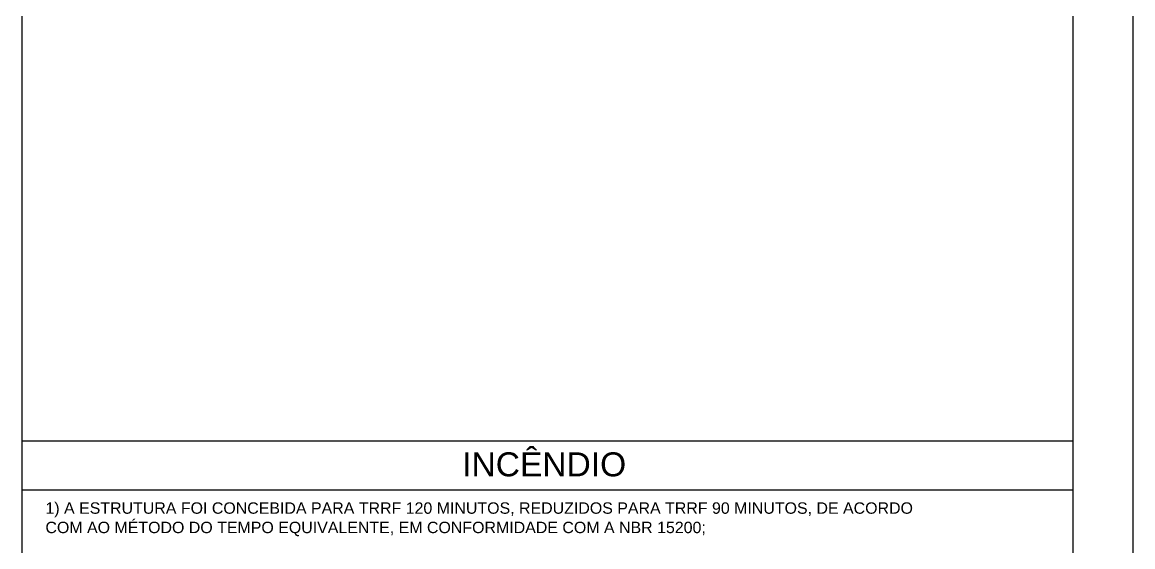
# Model space of a CAD drawing. Extents: x 0 to 119, y 0 to 84.
# Drawn here: x 100.4 to 118.9, y 42.18 to 50.92 of the extents above; entities that cross this region are included whole.
import ezdxf

# ---------------------------------------------------------------- set-up
doc = ezdxf.new("R2010")
doc.units = 0
doc.header["$MEASUREMENT"] = 0
for name, color, linetype in [('3', 7, 'CONTINUOUS'), ('40', 7, 'CONTINUOUS'), ('7', 232, 'CONTINUOUS')]:
    doc.layers.add(name, color=color, linetype=linetype)
doc.styles.add('TQS_ARIAL', font='arial.ttf')

msp = doc.modelspace()

# ---------------------------------------------------------------- linework, layer by layer
at = {"layer": '40', "linetype": 'Continuous'}
for p, q in [((118.9, 84.099998), (118.9, 29.699798)), ((100.4, 0.999998), (100.4, 83.099999)), ((100.4, 43.94436), (117.9, 43.94436)), ((100.4, 43.124277), (117.9, 43.124277))]:
    msp.add_line(p, q, dxfattribs=at)
at = {"layer": '7', "color": 232, "linetype": 'Continuous'}
msp.add_line((117.9, 83.099998), (117.9, 0.999998), dxfattribs=at)

# ---------------------------------------------------------------- texts
at = {"layer": '3', "color": 7, "linetype": 'Continuous', "style": 'TQS_ARIAL'}
for s, p in [('1) A ESTRUTURA FOI CONCEBIDA PARA TRRF 120 MINUTOS, REDUZIDOS PARA TRRF 90 MINUTOS, DE ACORDO', (100.786848, 42.727746)), ('COM AO MÉTODO DO TEMPO EQUIVALENTE, EM CONFORMIDADE COM A NBR 15200;', (100.786848, 42.404746))]:
    msp.add_text(s, height=0.19, dxfattribs=at).set_placement(p)
at = {"layer": '40', "linetype": 'Continuous', "style": 'TQS_ARIAL'}
msp.add_text('INCÊNDIO', height=0.4, dxfattribs=at).set_placement((107.729265, 43.351626))

doc.saveas('drawing.dxf')
